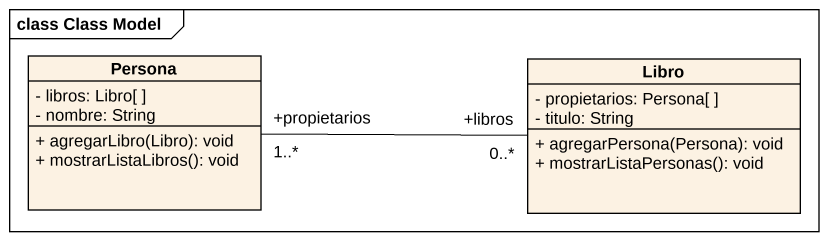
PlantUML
@startuml
mainframe class Class Model
hide circle
hide empty members
skinparam classAttributeIconSize 0
class Persona {
  - libros: Libro[ ]
  - nombre: String
  + agregarLibro(Libro): void
  + mostrarListaLibros(): void
}
class Libro {
  - propietarios: Persona[ ]
  - titulo: String
  + agregarPersona(Persona): void
  + mostrarListaPersonas(): void
}
Persona "+propietarios\n1..*" -right- "+libros\n0..*" Libro
@enduml
